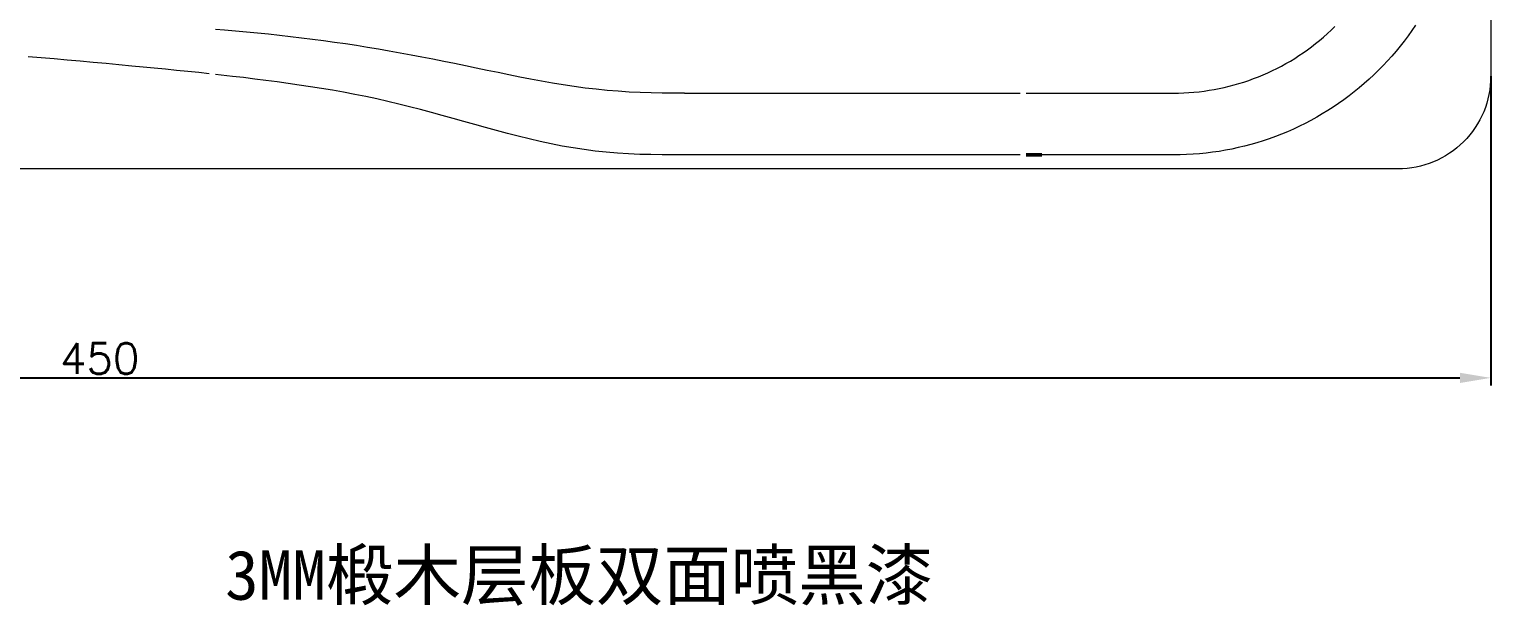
# Model space of a CAD drawing. Header units: millimetres. Extents: x 1774 to 2472, y 1292 to 1762.
# Drawn here: x 2236.1 to 2472.5, y 1291.5 to 1384.8 of the extents above; entities that cross this region are included whole.
import ezdxf

# ---------------------------------------------------------------- set-up
doc = ezdxf.new("R2010")
doc.units = ezdxf.units.MM
doc.layers.add('1粗实线', color=255, linetype='Continuous', lineweight=50)
doc.layers.add('6标注层', color=3, linetype='Continuous', lineweight=25)
doc.styles.get("Standard").update_dxf_attribs({"font": 'txt', "bigfont": 'gbcbig.shx'})
doc.dimstyles.new('ISO-25', dxfattribs={"dimtxt": 2.5, "dimasz": 2.5, "dimexe": 1.25, "dimexo": 0, "dimtad": 1, "dimtoh": 1, "dimdsep": 46, "dimtxsty": 'Standard', "dimcen": 2.5, "dimadec": 0, "dimazin": 0, "dimtfac": 1, "dimtmove": 0, "dimatfit": 3, "dimfxl": 1, "dimarcsym": 0})

# ---------------------------------------------------------------- blocks, each defined once
blk = doc.blocks.new('*D8')
at = {"layer": '6标注层', "color": 0, "lineweight": -2}
for p, q in [((2168.04, 1728.45), (2168.04, 1756.65)), ((2463.04, 1735.76), (2463.04, 1756.65)), ((2173.04, 1755.4), (2458.04, 1755.4)), ((2022.5, 1377.21), (2022.5, 1327.16)), ((2472.5, 1377.21), (2472.5, 1327.16)), ((2027.5, 1328.41), (2467.5, 1328.41))]:
    blk.add_line(p, q, dxfattribs=at)
at = {"layer": '6标注层', "color": 0}
for points in [[(2173.04, 1756.23), (2173.04, 1754.56), (2168.04, 1755.4)], [(2458.04, 1756.23), (2458.04, 1754.56), (2463.04, 1755.4)], [(2027.5, 1329.24), (2027.5, 1327.58), (2022.5, 1328.41)], [(2467.5, 1329.24), (2467.5, 1327.58), (2472.5, 1328.41)]]:
    blk.add_solid(points, dxfattribs=at)
at = {"layer": 'Defpoints', "color": 0}
for p in [(2463.04, 1755.4), (2463.04, 1735.76), (2168.04, 1728.45), (2022.5, 1377.21), (2472.5, 1377.21), (2472.5, 1328.41)]:
    blk.add_point(p, dxfattribs=at)
at = {"layer": '6标注层', "color": 0, "char_height": 5, "attachment_point": 5}
for s, insert in [('295', (2315.54, 1758.52)), ('450', (2247.5, 1331.54))]:
    blk.add_mtext(s, dxfattribs=dict(at, insert=insert))

msp = doc.modelspace()

# ---------------------------------------------------------------- linework, layer by layer
at = {"layer": '1粗实线', "lineweight": 18}
for p, q in [((2446.674, 1384.659), (2447.266, 1385.234)), ((2460.32, 1385.456), (2459.732, 1384.591)), ((2444.168, 1382.482), (2444.816, 1383.008)), ((2444.816, 1383.008), (2445.449, 1383.546)), ((2445.449, 1383.546), (2446.069, 1384.096)), ((2446.069, 1384.096), (2446.674, 1384.659)), ((2458.498, 1382.903), (2457.853, 1382.079)), ((2459.124, 1383.74), (2458.498, 1382.903)), ((2459.732, 1384.591), (2459.124, 1383.74)), ((2440.786, 1380.096), (2441.48, 1380.54)), ((2441.48, 1380.54), (2442.166, 1381.001)), ((2442.166, 1381.001), (2442.843, 1381.478)), ((2442.843, 1381.478), (2443.51, 1381.972)), ((2443.51, 1381.972), (2444.168, 1382.482)), ((2457.188, 1381.269), (2456.505, 1380.472)), ((2457.853, 1382.079), (2457.188, 1381.269)), ((2238.057, 1380.173), (2235.962, 1380.351)), ((2240.153, 1379.993), (2238.057, 1380.173)), ((2242.248, 1379.811), (2240.153, 1379.993)), ((2244.342, 1379.626), (2242.248, 1379.811)), ((2246.437, 1379.439), (2244.342, 1379.626)), ((2248.531, 1379.248), (2246.437, 1379.439)), ((2250.625, 1379.055), (2248.531, 1379.248)), ((2252.719, 1378.859), (2250.625, 1379.055)), ((2254.529, 1378.687), (2252.719, 1378.859)), ((2256.338, 1378.513), (2254.529, 1378.687)), ((2258.147, 1378.336), (2256.338, 1378.513)), ((2259.955, 1378.156), (2258.147, 1378.336)), ((2261.763, 1377.973), (2259.955, 1378.156)), ((2436.432, 1377.764), (2437.18, 1378.112)), ((2437.18, 1378.112), (2437.919, 1378.477)), ((2437.919, 1378.477), (2438.649, 1378.857)), ((2438.649, 1378.857), (2439.37, 1379.254)), ((2439.37, 1379.254), (2440.083, 1379.667)), ((2440.083, 1379.667), (2440.786, 1380.096)), ((2454.339, 1378.165), (2453.58, 1377.427)), ((2455.08, 1378.921), (2454.339, 1378.165)), ((2455.802, 1379.69), (2455.08, 1378.921)), ((2456.505, 1380.472), (2455.802, 1379.69)), ((2263.57, 1377.785), (2261.763, 1377.973)), ((2265.224, 1377.608), (2263.57, 1377.785)), ((2267.183, 1377.393), (2266.224, 1377.499)), ((2268.988, 1377.188), (2267.183, 1377.393)), ((2270.792, 1376.976), (2268.988, 1377.188)), ((2272.595, 1376.756), (2270.792, 1376.976)), ((2274.397, 1376.528), (2272.595, 1376.756)), ((2276.198, 1376.291), (2274.397, 1376.528)), ((2277.997, 1376.044), (2276.198, 1376.291)), ((2279.795, 1375.786), (2277.997, 1376.044)), ((2281.592, 1375.516), (2279.795, 1375.786)), ((2430.173, 1375.583), (2430.972, 1375.793)), ((2430.972, 1375.793), (2431.768, 1376.021)), ((2431.768, 1376.021), (2432.561, 1376.267)), ((2432.561, 1376.267), (2433.351, 1376.532)), ((2433.351, 1376.532), (2434.135, 1376.816)), ((2434.135, 1376.816), (2434.91, 1377.115)), ((2434.91, 1377.115), (2435.676, 1377.431)), ((2435.676, 1377.431), (2436.432, 1377.764)), ((2452.021, 1376.009), (2451.221, 1375.329)), ((2452.807, 1376.708), (2452.021, 1376.009)), ((2453.58, 1377.427), (2452.807, 1376.708)), ((2283.386, 1375.23), (2281.592, 1375.516)), ((2285.178, 1374.928), (2283.386, 1375.23)), ((2286.968, 1374.608), (2285.178, 1374.928)), ((2288.755, 1374.268), (2286.968, 1374.608)), ((2290.539, 1373.908), (2288.755, 1374.268)), ((2292.321, 1373.527), (2290.539, 1373.908)), ((2294.097, 1373.126), (2292.321, 1373.527)), ((2342.096, 1374.48), (2343.276, 1374.479)), ((2343.276, 1374.479), (2344.456, 1374.479)), ((2344.456, 1374.479), (2345.635, 1374.479)), ((2345.635, 1374.479), (2346.815, 1374.478)), ((2346.815, 1374.478), (2347.995, 1374.478)), ((2347.995, 1374.478), (2349.174, 1374.478)), ((2349.174, 1374.478), (2350.354, 1374.477)), ((2350.354, 1374.477), (2351.534, 1374.477)), ((2351.534, 1374.477), (2352.713, 1374.477)), ((2352.713, 1374.477), (2353.893, 1374.477)), ((2353.893, 1374.477), (2355.073, 1374.476)), ((2355.073, 1374.476), (2356.253, 1374.476)), ((2356.253, 1374.476), (2357.432, 1374.476)), ((2357.432, 1374.476), (2358.612, 1374.476)), ((2358.612, 1374.476), (2359.792, 1374.475)), ((2359.792, 1374.475), (2360.971, 1374.475)), ((2360.971, 1374.475), (2362.151, 1374.475)), ((2362.151, 1374.475), (2363.331, 1374.475)), ((2363.331, 1374.475), (2364.51, 1374.475)), ((2364.51, 1374.475), (2365.69, 1374.474)), ((2365.69, 1374.474), (2366.87, 1374.474)), ((2366.87, 1374.474), (2368.049, 1374.474)), ((2368.049, 1374.474), (2369.229, 1374.474)), ((2369.229, 1374.474), (2370.409, 1374.474)), ((2370.409, 1374.474), (2371.588, 1374.474)), ((2371.588, 1374.474), (2372.768, 1374.473)), ((2372.768, 1374.473), (2373.948, 1374.473)), ((2373.948, 1374.473), (2375.128, 1374.473)), ((2375.128, 1374.473), (2376.307, 1374.473)), ((2376.307, 1374.473), (2377.487, 1374.473)), ((2377.487, 1374.473), (2378.667, 1374.473)), ((2378.667, 1374.473), (2379.846, 1374.473)), ((2379.846, 1374.473), (2381.026, 1374.473)), ((2381.026, 1374.473), (2382.206, 1374.473)), ((2382.206, 1374.473), (2383.385, 1374.473)), ((2383.385, 1374.473), (2384.565, 1374.473)), ((2384.565, 1374.473), (2385.745, 1374.472)), ((2385.745, 1374.472), (2386.924, 1374.472)), ((2386.924, 1374.472), (2388.104, 1374.472)), ((2388.104, 1374.472), (2389.284, 1374.472)), ((2389.284, 1374.472), (2390.463, 1374.472)), ((2390.463, 1374.472), (2391.643, 1374.472)), ((2391.643, 1374.472), (2392.823, 1374.472)), ((2392.823, 1374.472), (2394.003, 1374.472)), ((2394.003, 1374.472), (2395.182, 1374.473)), ((2395.182, 1374.473), (2396.362, 1374.473)), ((2396.362, 1374.473), (2396.362, 1374.473)), ((2397.362, 1374.473), (2399.901, 1374.473)), ((2399.901, 1374.473), (2401.081, 1374.473)), ((2401.081, 1374.473), (2421.178, 1374.473)), ((2421.178, 1374.473), (2422.011, 1374.482)), ((2422.011, 1374.482), (2422.842, 1374.51)), ((2422.842, 1374.51), (2423.669, 1374.557)), ((2423.669, 1374.557), (2424.492, 1374.621)), ((2424.492, 1374.621), (2425.313, 1374.705)), ((2425.313, 1374.705), (2426.131, 1374.806)), ((2426.131, 1374.806), (2426.945, 1374.925)), ((2426.945, 1374.925), (2427.757, 1375.062)), ((2427.757, 1375.062), (2428.565, 1375.218)), ((2428.565, 1375.218), (2429.371, 1375.391)), ((2429.371, 1375.391), (2430.173, 1375.583)), ((2448.741, 1373.403), (2447.887, 1372.799)), ((2449.581, 1374.026), (2448.741, 1373.403)), ((2450.408, 1374.668), (2449.581, 1374.026)), ((2451.221, 1375.329), (2450.408, 1374.668)), ((2295.869, 1372.704), (2294.097, 1373.126)), ((2297.635, 1372.266), (2295.869, 1372.704)), ((2299.398, 1371.811), (2297.635, 1372.266)), ((2301.157, 1371.343), (2299.398, 1371.811)), ((2302.914, 1370.865), (2301.157, 1371.343)), ((2445.246, 1371.103), (2444.339, 1370.575)), ((2446.14, 1371.649), (2445.246, 1371.103)), ((2447.02, 1372.215), (2446.14, 1371.649)), ((2447.887, 1372.799), (2447.02, 1372.215)), ((2304.668, 1370.379), (2302.914, 1370.865)), ((2306.422, 1369.889), (2304.668, 1370.379)), ((2308.175, 1369.397), (2306.422, 1369.889)), ((2309.928, 1368.908), (2308.175, 1369.397)), ((2311.683, 1368.424), (2309.928, 1368.908)), ((2440.575, 1368.662), (2439.609, 1368.237)), ((2441.535, 1369.11), (2440.575, 1368.662)), ((2442.483, 1369.579), (2441.535, 1369.11)), ((2443.418, 1370.067), (2442.483, 1369.579)), ((2444.339, 1370.575), (2443.418, 1370.067)), ((2313.441, 1367.95), (2311.683, 1368.424)), ((2315.203, 1367.492), (2313.441, 1367.95)), ((2316.969, 1367.055), (2315.203, 1367.492)), ((2318.74, 1366.643), (2316.969, 1367.055)), ((2320.514, 1366.261), (2318.74, 1366.643)), ((2434.68, 1366.454), (2433.676, 1366.165)), ((2435.679, 1366.766), (2434.68, 1366.454)), ((2436.671, 1367.1), (2435.679, 1366.766)), ((2437.657, 1367.456), (2436.671, 1367.1)), ((2438.636, 1367.835), (2437.657, 1367.456)), ((2439.609, 1368.237), (2438.636, 1367.835)), ((2322.291, 1365.914), (2320.514, 1366.261)), ((2324.072, 1365.603), (2322.291, 1365.914)), ((2325.858, 1365.332), (2324.072, 1365.603)), ((2327.647, 1365.101), (2325.858, 1365.332)), ((2329.441, 1364.911), (2327.647, 1365.101)), ((2331.239, 1364.76), (2329.441, 1364.911)), ((2333.041, 1364.648), (2331.239, 1364.76)), ((2334.847, 1364.569), (2333.041, 1364.648)), ((2336.656, 1364.519), (2334.847, 1364.569)), ((2338.467, 1364.492), (2336.656, 1364.519)), ((2340.28, 1364.482), (2338.467, 1364.492)), ((2342.093, 1364.48), (2340.28, 1364.482)), ((2343.273, 1364.479), (2342.093, 1364.48)), ((2344.453, 1364.479), (2343.273, 1364.479)), ((2345.633, 1364.479), (2344.453, 1364.479)), ((2346.812, 1364.478), (2345.633, 1364.479)), ((2347.992, 1364.478), (2346.812, 1364.478)), ((2349.172, 1364.478), (2347.992, 1364.478)), ((2350.352, 1364.477), (2349.172, 1364.478)), ((2351.531, 1364.477), (2350.352, 1364.477)), ((2352.711, 1364.477), (2351.531, 1364.477)), ((2353.891, 1364.477), (2352.711, 1364.477)), ((2355.071, 1364.476), (2353.891, 1364.477)), ((2356.25, 1364.476), (2355.071, 1364.476)), ((2357.43, 1364.476), (2356.25, 1364.476)), ((2358.61, 1364.476), (2357.43, 1364.476)), ((2359.79, 1364.475), (2358.61, 1364.476)), ((2360.969, 1364.475), (2359.79, 1364.475)), ((2362.149, 1364.475), (2360.969, 1364.475)), ((2363.329, 1364.475), (2362.149, 1364.475)), ((2364.509, 1364.475), (2363.329, 1364.475)), ((2365.688, 1364.474), (2364.509, 1364.475)), ((2366.868, 1364.474), (2365.688, 1364.474)), ((2368.048, 1364.474), (2366.868, 1364.474)), ((2369.228, 1364.474), (2368.048, 1364.474)), ((2370.407, 1364.474), (2369.228, 1364.474)), ((2371.587, 1364.474), (2370.407, 1364.474)), ((2372.767, 1364.473), (2371.587, 1364.474)), ((2373.947, 1364.473), (2372.767, 1364.473)), ((2375.126, 1364.473), (2373.947, 1364.473)), ((2376.306, 1364.473), (2375.126, 1364.473)), ((2377.486, 1364.473), (2376.306, 1364.473)), ((2378.666, 1364.473), (2377.486, 1364.473)), ((2379.845, 1364.473), (2378.666, 1364.473)), ((2381.025, 1364.473), (2379.845, 1364.473)), ((2382.205, 1364.473), (2381.025, 1364.473)), ((2383.385, 1364.473), (2382.205, 1364.473)), ((2384.564, 1364.473), (2383.385, 1364.473)), ((2385.744, 1364.472), (2384.564, 1364.473)), ((2386.924, 1364.472), (2385.744, 1364.472)), ((2388.104, 1364.472), (2386.924, 1364.472)), ((2389.283, 1364.472), (2388.104, 1364.472)), ((2390.463, 1364.472), (2389.283, 1364.472)), ((2391.643, 1364.472), (2390.463, 1364.472)), ((2392.823, 1364.472), (2391.643, 1364.472)), ((2394.002, 1364.472), (2392.823, 1364.472)), ((2395.182, 1364.473), (2394.002, 1364.472)), ((2396.362, 1364.473), (2395.182, 1364.473)), ((2401.081, 1364.473), (2399.901, 1364.473)), ((2421.178, 1364.473), (2401.081, 1364.473)), ((2422.238, 1364.485), (2421.178, 1364.473)), ((2423.297, 1364.52), (2422.238, 1364.485)), ((2424.354, 1364.58), (2423.297, 1364.52)), ((2425.41, 1364.664), (2424.354, 1364.58)), ((2426.464, 1364.771), (2425.41, 1364.664)), ((2427.514, 1364.902), (2426.464, 1364.771)), ((2428.557, 1365.056), (2427.514, 1364.902)), ((2429.594, 1365.232), (2428.557, 1365.056)), ((2430.624, 1365.432), (2429.594, 1365.232)), ((2431.647, 1365.654), (2430.624, 1365.432)), ((2432.665, 1365.898), (2431.647, 1365.654)), ((2433.676, 1366.165), (2432.665, 1365.898))]:
    msp.add_line(p, q, dxfattribs=at)
at = {"layer": '1粗实线'}
msp.add_line((2399.901, 1364.473), (2397.362, 1364.473), dxfattribs=at)
at = {"layer": '1粗实线', "lineweight": 18}
msp.add_lwpolyline([(2022.497, 1377.214), (2022.497, 1535.211, -0.4142126), (2037.497, 1550.211), (2457.497, 1550.212, -0.4142145), (2472.497, 1535.212), (2472.497, 1377.213, -0.4142145), (2457.497, 1362.213), (2037.497, 1362.214, -0.4142126)], format="xyb", close=True, dxfattribs=at)
msp.add_lwpolyline([(2342.096, 1374.48), (2340.302, 1374.482), (2338.508, 1374.492), (2336.716, 1374.52), (2334.926, 1374.571), (2333.14, 1374.651), (2331.357, 1374.763), (2329.578, 1374.909), (2327.802, 1375.088), (2326.03, 1375.299), (2324.26, 1375.539), (2322.494, 1375.806), (2320.73, 1376.097), (2318.968, 1376.407), (2317.208, 1376.735), (2315.45, 1377.077), (2313.693, 1377.429), (2311.936, 1377.788), (2310.18, 1378.151), (2308.425, 1378.516), (2306.669, 1378.88), (2304.913, 1379.241), (2303.156, 1379.598), (2301.398, 1379.948), (2299.638, 1380.292), (2297.877, 1380.627), (2296.115, 1380.953), (2294.35, 1381.269), (2292.584, 1381.574), (2290.815, 1381.869), (2289.045, 1382.152), (2287.272, 1382.423), (2285.497, 1382.683), (2283.72, 1382.93), (2281.941, 1383.165), (2280.162, 1383.388), (2278.381, 1383.599), (2276.599, 1383.798), (2274.815, 1383.986), (2273.031, 1384.164), (2271.246, 1384.333), (2269.46, 1384.494), (2267.674, 1384.648), (2266.224, 1384.769)], dxfattribs=at)

# ---------------------------------------------------------------- texts
at = {"layer": '1粗实线', "insert": (2267.795, 1300.516), "char_height": 8, "width": 162.64209, "attachment_point": 1}
msp.add_mtext('{\\fSimSun|b0|i0|c134|p2;3MM椴木层板双面喷黑漆}', dxfattribs=at)

# ---------------------------------------------------------------- dimensions: what is measured, and where the dimension line sits
at = {"layer": '6标注层'}
for base, p1, p2, middle in [((2472.497, 1328.411), (2022.497, 1377.214), (2472.497, 1377.213), (2247.497, 1331.536)), ((2463.042, 1755.398), (2168.041, 1728.453), (2463.042, 1735.756), (2315.541, 1758.523))]:
    dim = msp.add_linear_dim(base=base, p1=p1, p2=p2, dimstyle='ISO-25', override={"dimtxt": 5, "dimasz": 5}, dxfattribs=at)
    dim.commit()
    dim.dimension.update_dxf_attribs({"geometry": '*D8', "text_midpoint": middle})

doc.saveas('drawing.dxf')
